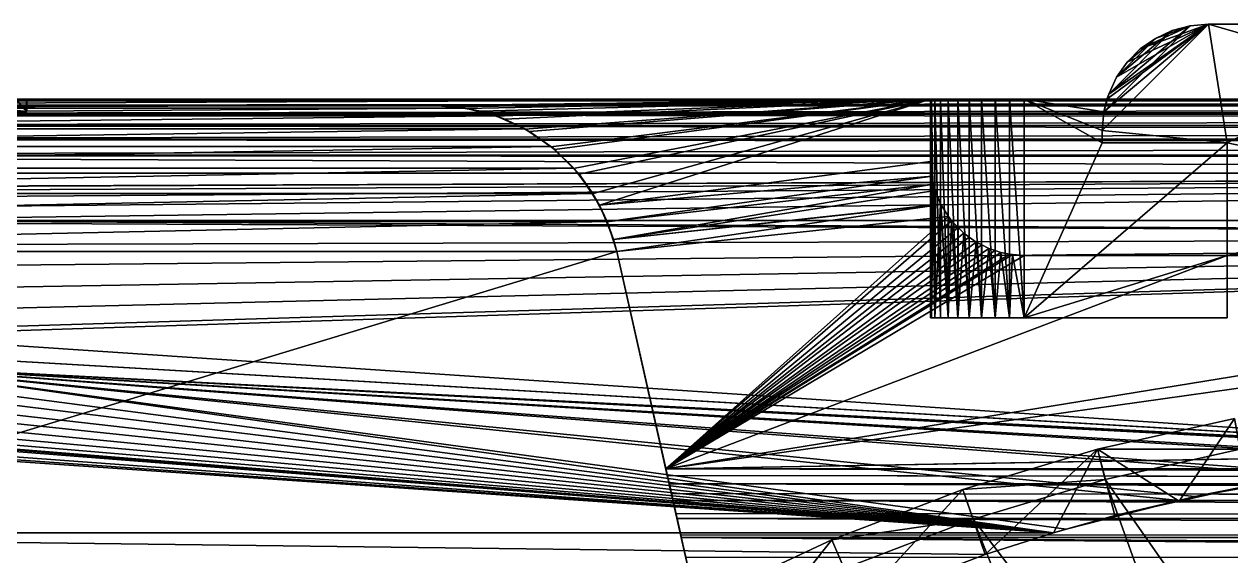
# Model space of a CAD drawing. Header units: metres. Extents: x 0 to 119, y 0 to 68.
# Drawn here: x 14.82 to 34.13, y 59.69 to 68.2 of the extents above; entities that cross this region are included whole.
import ezdxf

# ---------------------------------------------------------------- set-up
doc = ezdxf.new("R2010")
doc.units = ezdxf.units.M

msp = doc.modelspace()

# ---------------------------------------------------------------- linework, layer by layer
for points in [[(32.071098, 66.5, 36), (34.071098, 66.299995, 36), (33.771099, 68.199997, 36)], [(32.071098, 66.5, 36), (33.771099, 68.199997, 36), (32.096928, 66.795197, 36)], [(32.096928, 66.795197, 36), (33.771099, 68.199997, 36), (33.475899, 68.174179, 36)], [(32.096928, 66.795197, 36), (33.475899, 68.174179, 36), (32.173622, 67.081436, 36)], [(37.921097, 67, 19), (32.14629, 67, 19), (33.771099, 68.199997, 19)], [(33.771099, 68.199997, 19), (32.14629, 67, 19), (32.173622, 67.081436, 19)], [(33.771099, 68.199997, 19), (32.173622, 67.081436, 19), (32.298855, 67.349998, 19)], [(32.173622, 67.081436, 36), (33.475899, 68.174179, 36), (33.189667, 68.097481, 36)], [(32.298855, 67.349998, 19), (32.468822, 67.592743, 19), (33.771099, 68.199997, 19)], [(33.771099, 68.199997, 19), (32.468822, 67.592743, 19), (32.67836, 67.802269, 19)], [(33.771099, 68.199997, 19), (32.67836, 67.802269, 19), (33.475899, 68.174179, 19)], [(33.475899, 68.174179, 19), (32.67836, 67.802269, 19), (32.921097, 67.972244, 19)], [(33.475899, 68.174179, 19), (32.921097, 67.972244, 19), (33.189667, 68.097481, 19)], [(33.475899, 68.174179, 36), (33.475899, 68.174179, 19), (33.189667, 68.097481, 19)], [(33.475899, 68.174179, 36), (33.189667, 68.097481, 19), (33.189667, 68.097481, 36)], [(33.771099, 68.199997, 36), (33.771099, 68.199997, 19), (33.475899, 68.174179, 19)], [(33.771099, 68.199997, 36), (33.475899, 68.174179, 19), (33.475899, 68.174179, 36)], [(34.071098, 66.299995, 36), (37.921097, 68.199997, 36), (33.771099, 68.199997, 36)], [(33.771099, 68.199997, 19), (37.921097, 68.199997, 19), (37.921097, 67, 19)], [(33.771099, 68.199997, 36), (37.921097, 68.199997, 36), (33.771099, 68.199997, 19)], [(33.771099, 68.199997, 19), (37.921097, 68.199997, 36), (37.921097, 68.199997, 19)], [(34.071098, 66.299995, 36), (37.921097, 65.5, 36), (37.921097, 68.199997, 36)], [(32.173622, 67.081436, 36), (33.189667, 68.097481, 36), (32.298855, 67.349998, 36)], [(32.298855, 67.349998, 36), (33.189667, 68.097481, 36), (32.921097, 67.972244, 36)], [(32.298855, 67.349998, 36), (32.921097, 67.972244, 36), (32.468822, 67.592743, 36)], [(32.468822, 67.592743, 36), (32.921097, 67.972244, 36), (32.67836, 67.802269, 36)], [(32.921097, 67.972244, 36), (32.921097, 67.972244, 19), (32.67836, 67.802269, 19)], [(32.921097, 67.972244, 36), (32.67836, 67.802269, 19), (32.67836, 67.802269, 36)], [(33.189667, 68.097481, 36), (33.189667, 68.097481, 19), (32.921097, 67.972244, 19)], [(33.189667, 68.097481, 36), (32.921097, 67.972244, 19), (32.921097, 67.972244, 36)], [(32.67836, 67.802269, 36), (32.67836, 67.802269, 19), (32.468822, 67.592743, 19)], [(32.67836, 67.802269, 36), (32.468822, 67.592743, 19), (32.468822, 67.592743, 36)], [(32.468822, 67.592743, 36), (32.468822, 67.592743, 19), (32.298855, 67.349998, 19)], [(32.468822, 67.592743, 36), (32.298855, 67.349998, 19), (32.298855, 67.349998, 36)], [(32.298855, 67.349998, 36), (32.298855, 67.349998, 19), (32.173622, 67.081436, 19)], [(32.298855, 67.349998, 36), (32.173622, 67.081436, 19), (32.173622, 67.081436, 36)], [(83.421097, 66.979347, 17.51034), (2.121098, 66.972885, 17.469748), (9.029355, 67, 17.797012)], [(21.378, 66.900002, 33.599998), (29.321098, 67, 33.5), (4.864197, 66.900002, 33.599998)], [(9.029355, 67, 33.5), (4.864197, 66.900002, 33.599998), (29.321098, 67, 33.5)], [(30.140114, 67, 19.16349), (30.357573, 67, 19.073416), (9.029355, 67, 17.797012)], [(11.623857, 67, 28.333239), (30.140114, 67, 19.16349), (9.029355, 67, 17.797012)], [(30.357573, 67, 19.073416), (30.586447, 67, 19.018467), (9.029355, 67, 17.797012)], [(9.029355, 67, 17.797012), (30.586447, 67, 19.018467), (30.821098, 67, 19)], [(9.029355, 67, 17.797012), (30.821098, 67, 19), (83.421097, 67, 17.797012)], [(13.997875, 67, 30.410288), (9.029355, 67, 33.5), (29.321098, 67, 33.5)], [(83.421097, 66.979347, 17.51034), (9.029355, 67, 17.797012), (83.421097, 67, 17.797012)], [(12.939196, 67, 28.333239), (30.140114, 67, 19.16349), (11.623857, 67, 28.333239)], [(12.939196, 67, 28.333239), (14.867073, 67, 28.333239), (30.140114, 67, 19.16349)], [(12.939196, 66.799995, 28.333239), (14.867073, 66.799995, 28.333239), (12.939196, 67, 28.333239)], [(12.939196, 67, 28.333239), (14.867073, 66.799995, 28.333239), (14.867073, 67, 28.333239)], [(13.997875, 67, 30.410288), (29.321098, 67, 33.5), (14.045848, 67, 30.069244)], [(14.045848, 67, 30.069244), (29.321098, 67, 33.5), (29.321098, 67, 28.881525)], [(14.045848, 67, 30.069244), (29.321098, 67, 28.881525), (14.12431, 67, 29.776907)], [(14.12431, 67, 29.776907), (29.321098, 67, 28.881525), (14.68976, 67, 28.881525)], [(14.633335, 66.799995, 28.932186), (14.68976, 67, 28.881525), (14.86367, 66.799995, 28.725389)], [(14.68976, 67, 28.881525), (29.321098, 67, 28.881525), (14.86367, 67, 28.725389)], [(14.86367, 66.799995, 28.725389), (14.68976, 67, 28.881525), (14.86367, 67, 28.725389)], [(14.86367, 67, 28.725389), (29.321098, 67, 28.881525), (14.867073, 67, 28.722708)], [(14.867073, 67, 28.722708), (14.867073, 66.799995, 28.722708), (14.86367, 66.799995, 28.725389)], [(14.86367, 66.799995, 28.725389), (14.86367, 67, 28.725389), (14.867073, 67, 28.722708)], [(29.339567, 67, 20.265348), (29.394514, 67, 20.036474), (14.867073, 67, 28.333239)], [(14.867073, 67, 28.333239), (29.394514, 67, 20.036474), (29.484589, 67, 19.819014)], [(14.867073, 67, 28.333239), (29.484589, 67, 19.819014), (29.607573, 67, 19.61832)], [(14.867073, 67, 28.722708), (29.321098, 67, 28.881525), (14.867073, 67, 28.333239)], [(14.867073, 67, 28.333239), (29.321098, 67, 28.881525), (29.321098, 67, 20.499998)], [(14.867073, 67, 28.333239), (29.321098, 67, 20.499998), (29.339567, 67, 20.265348)], [(29.607573, 67, 19.61832), (29.760439, 67, 19.439339), (14.867073, 67, 28.333239)], [(14.867073, 67, 28.333239), (29.760439, 67, 19.439339), (29.939421, 67, 19.286474)], [(14.867073, 67, 28.333239), (29.939421, 67, 19.286474), (30.140114, 67, 19.16349)], [(14.867073, 66.799995, 28.333239), (14.867073, 66.799995, 28.722708), (14.867073, 67, 28.333239)], [(14.867073, 67, 28.333239), (14.867073, 66.799995, 28.722708), (14.867073, 67, 28.722708)], [(21.378, 66.900002, 33.599998), (21.74917, 66.876945, 33.623051), (29.321098, 67, 33.5)], [(21.74917, 66.876945, 33.623051), (21.880419, 66.851982, 33.648014), (29.321098, 67, 33.5)], [(29.321098, 67, 33.5), (21.880419, 66.851982, 33.648014), (22.125731, 66.805328, 33.694675)], [(29.321098, 67, 33.5), (22.125731, 66.805328, 33.694675), (22.368607, 66.724907, 33.775093)], [(22.368607, 66.724907, 33.775093), (22.511892, 66.67746, 33.82254), (29.321098, 67, 33.5)], [(29.321098, 67, 33.5), (22.511892, 66.67746, 33.82254), (22.829306, 66.519585, 33.980415)], [(29.321098, 67, 33.5), (22.829306, 66.519585, 33.980415), (22.908819, 66.480034, 34.019962)], [(22.908819, 66.480034, 34.019962), (23.248316, 66.238754, 34.261242), (29.321098, 67, 33.5)], [(29.321098, 67, 33.5), (23.248316, 66.238754, 34.261242), (23.311199, 66.194061, 34.305935)], [(29.321098, 67, 33.5), (23.311199, 66.194061, 34.305935), (23.611504, 65.889069, 34.610935)], [(23.611504, 65.889069, 34.610935), (23.701788, 65.797363, 34.702633), (29.321098, 67, 33.5)], [(29.321098, 67, 33.5), (23.701788, 65.797363, 34.702633), (23.909782, 65.483734, 35.016266)], [(29.321098, 67, 33.5), (23.909782, 65.483734, 35.016266), (24.029989, 65.302483, 35.197517)], [(24.029989, 65.302483, 35.197517), (29.321098, 66, 34.5), (29.321098, 67, 33.5)], [(29.321098, 67, 33.5), (29.321098, 66, 34.5), (29.321098, 67, 28.881525)], [(29.321098, 67, 28.881525), (29.321098, 66, 34.5), (29.321098, 63.500004, 34.5)], [(29.321098, 67, 28.881525), (29.321098, 63.500004, 34.5), (29.321098, 67, 20.499998)], [(29.321098, 67, 20.499998), (29.321098, 63.500004, 34.5), (29.321098, 63.500004, 20.499998)], [(29.339567, 63.500004, 20.265348), (29.339567, 67, 20.265348), (29.321098, 67, 20.499998)], [(29.339567, 63.500004, 20.265348), (29.321098, 67, 20.499998), (29.321098, 63.500004, 20.499998)], [(29.394514, 63.500004, 20.036474), (29.394514, 67, 20.036474), (29.339567, 67, 20.265348)], [(29.394514, 63.500004, 20.036474), (29.339567, 67, 20.265348), (29.339567, 63.500004, 20.265348)], [(29.484589, 63.500004, 19.819014), (29.484589, 67, 19.819014), (29.394514, 67, 20.036474)], [(29.484589, 63.500004, 19.819014), (29.394514, 67, 20.036474), (29.394514, 63.500004, 20.036474)], [(29.607573, 63.500004, 19.61832), (29.607573, 67, 19.61832), (29.484589, 67, 19.819014)], [(29.607573, 63.500004, 19.61832), (29.484589, 67, 19.819014), (29.484589, 63.500004, 19.819014)], [(29.760439, 63.500004, 19.439339), (29.760439, 67, 19.439339), (29.607573, 67, 19.61832)], [(29.760439, 63.500004, 19.439339), (29.607573, 67, 19.61832), (29.607573, 63.500004, 19.61832)], [(29.939421, 63.500004, 19.286474), (29.939421, 67, 19.286474), (29.760439, 67, 19.439339)], [(29.939421, 63.500004, 19.286474), (29.760439, 67, 19.439339), (29.760439, 63.500004, 19.439339)], [(30.140114, 63.500004, 19.16349), (30.140114, 67, 19.16349), (29.939421, 67, 19.286474)], [(30.140114, 63.500004, 19.16349), (29.939421, 67, 19.286474), (29.939421, 63.500004, 19.286474)], [(30.357573, 63.500004, 19.073416), (30.357573, 67, 19.073416), (30.140114, 67, 19.16349)], [(30.357573, 63.500004, 19.073416), (30.140114, 67, 19.16349), (30.140114, 63.500004, 19.16349)], [(30.586447, 63.500004, 19.018467), (30.586447, 67, 19.018467), (30.357573, 67, 19.073416)], [(30.586447, 63.500004, 19.018467), (30.357573, 67, 19.073416), (30.357573, 63.500004, 19.073416)], [(30.821098, 63.500004, 19), (30.821098, 67, 19), (30.586447, 67, 19.018467)], [(30.821098, 63.500004, 19), (30.586447, 67, 19.018467), (30.586447, 63.500004, 19.018467)], [(32.096928, 66.795197, 19), (32.14629, 67, 19), (30.821098, 67, 19)], [(30.821098, 63.500004, 19), (32.071098, 66.299995, 19), (30.821098, 67, 19)], [(30.821098, 67, 19), (32.071098, 66.299995, 19), (32.071098, 66.5, 19)], [(30.821098, 67, 19), (32.071098, 66.5, 19), (32.096928, 66.795197, 19)], [(83.421097, 67, 17.797012), (30.821098, 67, 19), (32.14629, 67, 19)], [(32.173622, 67.081436, 36), (32.14629, 67, 19), (32.096928, 66.795197, 36)], [(32.096928, 66.795197, 36), (32.14629, 67, 19), (32.096928, 66.795197, 19)], [(32.173622, 67.081436, 36), (32.173622, 67.081436, 19), (32.14629, 67, 19)], [(83.421097, 67, 17.797012), (32.14629, 67, 19), (37.921097, 67, 19)], [(83.421097, 66.970566, 17.470276), (2.121098, 66.972885, 17.469748), (83.421097, 66.979347, 17.51034)], [(83.421097, 66.970566, 17.470276), (2.121098, 66.972717, 17.467789), (2.121098, 66.972885, 17.469748)], [(2.121098, 66.892578, 17.151358), (2.121098, 66.972717, 17.467789), (83.421097, 66.970566, 17.470276)], [(83.421097, 66.917824, 17.229591), (2.121098, 66.892578, 17.151358), (83.421097, 66.970566, 17.470276)], [(83.421097, 66.888939, 17.152763), (2.121098, 66.892578, 17.151358), (83.421097, 66.917824, 17.229591)], [(83.421097, 66.888939, 17.152763), (2.121098, 66.891609, 17.147547), (2.121098, 66.892578, 17.151358)], [(2.121098, 66.761261, 16.850426), (2.121098, 66.891609, 17.147547), (83.421097, 66.888939, 17.152763)], [(83.421097, 66.816689, 16.960558), (2.121098, 66.761261, 16.850426), (83.421097, 66.888939, 17.152763)], [(83.421097, 66.757271, 16.852674), (2.121098, 66.761261, 16.850426), (83.421097, 66.816689, 16.960558)], [(3.871564, 66.731018, 44), (22.370634, 66.731018, 44), (21.881458, 66.857452, 44)], [(3.871564, 66.731018, 44), (21.881458, 66.857452, 44), (4.360739, 66.857452, 44)], [(4.360739, 66.857452, 44), (21.881458, 66.857452, 44), (21.378, 66.900002, 44)], [(4.360739, 66.857452, 44), (21.378, 66.900002, 44), (4.864197, 66.900002, 44)], [(21.378, 66.900002, 33.599998), (4.864197, 66.900002, 33.599998), (21.378, 66.900002, 44)], [(21.378, 66.900002, 44), (4.864197, 66.900002, 33.599998), (4.864197, 66.900002, 44)], [(12.939196, 66.799995, 28.333239), (12.939196, 66.799995, 28.820719), (14.867073, 66.799995, 28.333239)], [(14.867073, 66.799995, 28.333239), (12.939196, 66.799995, 28.820719), (14.113285, 66.799995, 28.820719)], [(14.113285, 66.799995, 28.820719), (14.633335, 66.799995, 28.932186), (14.867073, 66.799995, 28.333239)], [(14.867073, 66.799995, 28.333239), (14.633335, 66.799995, 28.932186), (14.86367, 66.799995, 28.725389)], [(14.867073, 66.799995, 28.333239), (14.86367, 66.799995, 28.725389), (14.867073, 66.799995, 28.722708)], [(21.378, 66.900002, 33.599998), (21.378, 66.900002, 44), (21.74917, 66.876945, 33.623051)], [(21.74917, 66.876945, 33.623051), (21.378, 66.900002, 44), (21.881458, 66.857452, 44)], [(21.74917, 66.876945, 33.623051), (21.881458, 66.857452, 44), (21.880419, 66.851982, 33.648014)], [(21.880419, 66.851982, 33.648014), (21.881458, 66.857452, 44), (22.125731, 66.805328, 33.694675)], [(22.125731, 66.805328, 33.694675), (21.881458, 66.857452, 44), (22.370634, 66.731018, 44)], [(22.125731, 66.805328, 33.694675), (22.370634, 66.731018, 44), (22.368607, 66.724907, 33.775093)], [(83.421097, 66.757271, 16.852674), (2.121098, 66.758896, 16.845026), (2.121098, 66.761261, 16.850426)], [(83.421097, 66.678032, 16.708799), (2.121098, 66.582497, 16.575058), (2.121098, 66.758896, 16.845026)], [(83.421097, 66.678032, 16.708799), (2.121098, 66.758896, 16.845026), (83.421097, 66.757271, 16.852674)], [(83.421097, 66.578995, 16.577765), (2.121098, 66.582497, 16.575058), (83.421097, 66.678032, 16.708799)], [(3.410541, 66.524292, 44), (22.831656, 66.524292, 44), (22.370634, 66.731018, 44)], [(3.410541, 66.524292, 44), (22.370634, 66.731018, 44), (3.871564, 66.731018, 44)], [(22.368607, 66.724907, 33.775093), (22.370634, 66.731018, 44), (22.511892, 66.67746, 33.82254)], [(22.511892, 66.67746, 33.82254), (22.370634, 66.731018, 44), (22.831656, 66.524292, 44)], [(22.511892, 66.67746, 33.82254), (22.831656, 66.524292, 44), (22.829306, 66.519585, 33.980415)], [(32.071098, 66.5, 19), (32.071098, 66.5, 36), (32.096928, 66.795197, 36)], [(32.096928, 66.795197, 36), (32.096928, 66.795197, 19), (32.071098, 66.5, 19)], [(83.421097, 66.578995, 16.577765), (2.121098, 66.578194, 16.568474), (2.121098, 66.582497, 16.575058)], [(83.421097, 66.504723, 16.479513), (2.121098, 66.578194, 16.568474), (83.421097, 66.578995, 16.577765)], [(83.421097, 66.504723, 16.479513), (2.121098, 66.361092, 16.332676), (2.121098, 66.578194, 16.568474)], [(83.421097, 66.358711, 16.33514), (2.121098, 66.361092, 16.332676), (83.421097, 66.504723, 16.479513)], [(2.990749, 66.243118, 44), (23.251446, 66.243118, 44), (22.831656, 66.524292, 44)], [(2.990749, 66.243118, 44), (22.831656, 66.524292, 44), (3.410541, 66.524292, 44)], [(22.829306, 66.519585, 33.980415), (22.831656, 66.524292, 44), (22.908819, 66.480034, 34.019962)], [(22.908819, 66.480034, 34.019962), (22.831656, 66.524292, 44), (23.251446, 66.243118, 44)], [(22.908819, 66.480034, 34.019962), (23.251446, 66.243118, 44), (23.248316, 66.238754, 34.261242)], [(32.071098, 66.299995, 36), (34.071098, 66.299995, 36), (32.071098, 66.5, 36)], [(32.071098, 66.5, 19), (32.071098, 66.299995, 19), (32.071098, 66.5, 36)], [(32.071098, 66.5, 36), (32.071098, 66.299995, 19), (32.071098, 66.299995, 36)], [(83.421097, 66.358711, 16.33514), (2.121098, 66.354431, 16.325443), (2.121098, 66.361092, 16.332676)], [(83.421097, 66.300339, 16.277435), (2.121098, 66.354431, 16.325443), (83.421097, 66.358711, 16.33514)], [(83.421097, 66.300339, 16.277435), (2.121098, 66.103027, 16.129808), (2.121098, 66.354431, 16.325443)], [(83.421097, 66.102104, 16.131102), (2.121098, 66.103027, 16.129808), (83.421097, 66.300339, 16.277435)], [(2.624098, 65.895485, 44), (23.618097, 65.895485, 44), (23.251446, 66.243118, 44)], [(2.624098, 65.895485, 44), (23.251446, 66.243118, 44), (2.990749, 66.243118, 44)], [(23.248316, 66.238754, 34.261242), (23.251446, 66.243118, 44), (23.311199, 66.194061, 34.305935)], [(23.311199, 66.194061, 34.305935), (23.251446, 66.243118, 44), (23.618097, 65.895485, 44)], [(34.071098, 63.500004, 19), (34.071098, 66.299995, 19), (30.821098, 63.500004, 19)], [(30.821098, 63.500004, 19), (34.071098, 66.299995, 19), (32.071098, 66.299995, 19)], [(32.071098, 66.299995, 36), (32.071098, 66.299995, 19), (34.071098, 66.299995, 36)], [(34.071098, 66.299995, 36), (32.071098, 66.299995, 19), (34.071098, 66.299995, 19)], [(34.071098, 64.5, 36), (37.921097, 65.5, 36), (34.071098, 66.299995, 36)], [(34.071098, 66.299995, 36), (34.071098, 66.299995, 19), (34.071098, 64.5, 36)], [(34.071098, 64.5, 36), (34.071098, 66.299995, 19), (34.071098, 63.500004, 19)], [(83.421097, 66.102104, 16.131102), (2.121098, 66.093719, 16.122562), (2.121098, 66.103027, 16.129808)], [(83.421097, 66.069107, 16.106743), (2.121098, 66.093719, 16.122562), (83.421097, 66.102104, 16.131102)], [(66.429298, 65.815788, 15.970955), (2.121098, 65.815788, 15.970955), (2.121098, 66.093719, 16.122562)], [(83.421097, 66.069107, 16.106743), (66.429298, 65.815788, 15.970955), (2.121098, 66.093719, 16.122562)], [(23.311199, 66.194061, 34.305935), (23.618097, 65.895485, 44), (23.611504, 65.889069, 34.610935)], [(2.32099, 65.491249, 44), (23.921209, 65.491249, 44), (23.618097, 65.895485, 44)], [(2.32099, 65.491249, 44), (23.618097, 65.895485, 44), (2.624098, 65.895485, 44)], [(23.611504, 65.889069, 34.610935), (23.618097, 65.895485, 44), (23.701788, 65.797363, 34.702633)], [(23.701788, 65.797363, 34.702633), (23.618097, 65.895485, 44), (23.921209, 65.491249, 44)], [(24.029989, 65.302483, 35.197517), (29.349752, 65.766663, 34.733341), (29.321098, 66, 34.5)], [(29.349752, 65.766663, 34.733341), (29.321098, 63.500004, 34.5), (29.321098, 66, 34.5)], [(66.429298, 65.815788, 15.970955), (9.465281, 65.589226, 15.869737), (2.121098, 65.815788, 15.970955)], [(66.429298, 65.815788, 15.970955), (9.596497, 65.584343, 15.867554), (9.465281, 65.589226, 15.869737)], [(10.008261, 65.525642, 15.841333), (9.596497, 65.584343, 15.867554), (66.429298, 65.815788, 15.970955)], [(10.381434, 65.413834, 15.791383), (10.008261, 65.525642, 15.841333), (66.429298, 65.815788, 15.970955)], [(66.429298, 65.815788, 15.970955), (10.735929, 65.249786, 15.718093), (10.381434, 65.413834, 15.791383)], [(66.429298, 65.815788, 15.970955), (11.040807, 65.056313, 15.631657), (10.735929, 65.249786, 15.718093)], [(66.429298, 65.056313, 15.631657), (11.040807, 65.056313, 15.631657), (66.429298, 65.815788, 15.970955)], [(23.701788, 65.797363, 34.702633), (23.921209, 65.491249, 44), (23.909782, 65.483734, 35.016266)], [(24.138563, 65.036316, 35.46368), (29.349752, 65.766663, 34.733341), (24.029989, 65.302483, 35.197517)], [(24.138563, 65.036316, 35.46368), (29.365665, 65.63707, 34.86293), (29.349752, 65.766663, 34.733341)], [(29.349752, 65.766663, 34.733341), (29.339567, 63.500004, 34.73465), (29.321098, 63.500004, 34.5)], [(29.365665, 65.63707, 34.86293), (29.339567, 63.500004, 34.73465), (29.349752, 65.766663, 34.733341)], [(2.090014, 65.041885, 44), (24.152184, 65.041885, 44), (23.921209, 65.491249, 44)], [(2.090014, 65.041885, 44), (23.921209, 65.491249, 44), (2.32099, 65.491249, 44)], [(23.909782, 65.483734, 35.016266), (23.921209, 65.491249, 44), (24.029989, 65.302483, 35.197517)], [(24.029989, 65.302483, 35.197517), (23.921209, 65.491249, 44), (24.152184, 65.041885, 44)], [(24.254282, 64.752647, 35.747353), (29.365665, 65.63707, 34.86293), (24.138563, 65.036316, 35.46368)], [(24.254282, 64.752647, 35.747353), (29.40242, 65.539383, 34.960613), (29.365665, 65.63707, 34.86293)], [(29.485241, 65.319267, 35.180725), (29.40242, 65.539383, 34.960613), (24.254282, 64.752647, 35.747353)], [(29.365665, 65.63707, 34.86293), (29.394514, 63.500004, 34.963528), (29.339567, 63.500004, 34.73465)], [(29.40242, 65.539383, 34.960613), (29.394514, 63.500004, 34.963528), (29.365665, 65.63707, 34.86293)], [(29.485241, 65.319267, 35.180725), (29.394514, 63.500004, 34.963528), (29.40242, 65.539383, 34.960613)], [(46.071098, 64.5, 36), (42.2211, 65.5, 36), (34.071098, 64.5, 36)], [(34.071098, 64.5, 36), (42.2211, 65.5, 36), (37.921097, 65.5, 36)], [(24.029989, 65.302483, 35.197517), (24.152184, 65.041885, 44), (24.138563, 65.036316, 35.46368)], [(24.254282, 64.752647, 35.747353), (29.48741, 65.313507, 35.186493), (29.485241, 65.319267, 35.180725)], [(24.30447, 64.560127, 35.939873), (29.48741, 65.313507, 35.186493), (24.254282, 64.752647, 35.747353)], [(24.30447, 64.560127, 35.939873), (29.612955, 65.121895, 35.378098), (29.48741, 65.313507, 35.186493)], [(29.485241, 65.319267, 35.180725), (29.484589, 63.500004, 35.180984), (29.394514, 63.500004, 34.963528)], [(29.607573, 63.500004, 35.38168), (29.484589, 63.500004, 35.180984), (29.485241, 65.319267, 35.180725)], [(29.485241, 65.319267, 35.180725), (29.48741, 65.313507, 35.186493), (29.607573, 63.500004, 35.38168)], [(29.607573, 63.500004, 35.38168), (29.48741, 65.313507, 35.186493), (29.612955, 65.121895, 35.378098)], [(25.088182, 61.085785, 39.414211), (29.612955, 65.121895, 35.378098), (24.30447, 64.560127, 35.939873)], [(25.088182, 61.085785, 39.414211), (29.659204, 65.051315, 35.448681), (29.612955, 65.121895, 35.378098)], [(29.607573, 63.500004, 35.38168), (29.612955, 65.121895, 35.378098), (29.659204, 65.051315, 35.448681)], [(1.937728, 64.560127, 44), (24.30447, 64.560127, 44), (24.152184, 65.041885, 44)], [(1.937728, 64.560127, 44), (24.152184, 65.041885, 44), (2.090014, 65.041885, 44)], [(11.040807, 65.056313, 15.631657), (61.574043, 64.803192, 15.518578), (11.092014, 65.023819, 15.617141)], [(66.429298, 65.056313, 15.631657), (61.574043, 64.803192, 15.518578), (11.040807, 65.056313, 15.631657)], [(11.092014, 65.023819, 15.617141), (61.574043, 64.803192, 15.518578), (11.508127, 64.669487, 15.458845)], [(24.138563, 65.036316, 35.46368), (24.152184, 65.041885, 44), (24.254282, 64.752647, 35.747353)], [(24.254282, 64.752647, 35.747353), (24.152184, 65.041885, 44), (24.30447, 64.560127, 44)], [(29.765013, 64.943848, 35.556145), (29.659204, 65.051315, 35.448681), (25.088182, 61.085785, 39.414211)], [(25.088182, 61.085785, 39.414211), (29.854498, 64.852966, 35.64703), (29.765013, 64.943848, 35.556145)], [(29.607573, 63.500004, 35.38168), (29.659204, 65.051315, 35.448681), (29.760439, 63.500004, 35.560661)], [(29.760439, 63.500004, 35.560661), (29.659204, 65.051315, 35.448681), (29.765013, 64.943848, 35.556145)], [(29.760439, 63.500004, 35.560661), (29.765013, 64.943848, 35.556145), (29.854498, 64.852966, 35.64703)], [(61.574043, 64.803192, 15.518578), (11.804089, 64.318237, 15.301926), (11.508127, 64.669487, 15.458845)], [(61.574043, 64.803192, 15.518578), (12.025978, 63.950264, 15.137533), (11.804089, 64.318237, 15.301926)], [(12.180837, 63.595631, 14.979101), (12.025978, 63.950264, 15.137533), (61.574043, 64.803192, 15.518578)], [(12.264416, 63.293896, 14.844301), (12.180837, 63.595631, 14.979101), (61.574043, 64.803192, 15.518578)], [(12.264416, 63.293896, 14.844301), (61.574043, 64.803192, 15.518578), (12.276782, 63.216114, 14.80955)], [(12.276782, 63.216114, 14.80955), (61.574043, 64.803192, 15.518578), (41.998653, 61.216206, 13.916095)], [(24.254282, 64.752647, 35.747353), (24.30447, 64.560127, 44), (24.30447, 64.560127, 35.939873)], [(25.088182, 61.085785, 39.414211), (29.942322, 64.79055, 35.70945), (29.854498, 64.852966, 35.64703)], [(30.055687, 64.709984, 35.79002), (29.942322, 64.79055, 35.70945), (25.088182, 61.085785, 39.414211)], [(25.088182, 61.085785, 39.414211), (30.141909, 64.667099, 35.832905), (30.055687, 64.709984, 35.79002)], [(29.760439, 63.500004, 35.560661), (29.854498, 64.852966, 35.64703), (29.939421, 63.500004, 35.713524)], [(29.939421, 63.500004, 35.713524), (29.854498, 64.852966, 35.64703), (29.942322, 64.79055, 35.70945)], [(29.939421, 63.500004, 35.713524), (29.942322, 64.79055, 35.70945), (30.055687, 64.709984, 35.79002)], [(29.939421, 63.500004, 35.713524), (30.055687, 64.709984, 35.79002), (30.140114, 63.500004, 35.83651)], [(30.140114, 63.500004, 35.83651), (30.055687, 64.709984, 35.79002), (30.141909, 64.667099, 35.832905)], [(0.294629, 57.27597, 44), (25.947569, 57.27597, 44), (24.30447, 64.560127, 44)], [(0.294629, 57.27597, 44), (24.30447, 64.560127, 44), (1.937728, 64.560127, 44)], [(25.268126, 60.288063, 39.896511), (25.249481, 60.37072, 39.873817), (24.30447, 64.560127, 44)], [(25.249481, 60.37072, 39.873817), (25.203075, 60.576447, 39.775513), (24.30447, 64.560127, 44)], [(24.30447, 64.560127, 44), (25.203075, 60.576447, 39.775513), (25.177406, 60.690239, 39.721138)], [(24.30447, 64.560127, 44), (25.177406, 60.690239, 39.721138), (25.143026, 60.842651, 39.611774)], [(25.143026, 60.842651, 39.611774), (25.112989, 60.975807, 39.516232), (24.30447, 64.560127, 44)], [(24.30447, 64.560127, 44), (25.112989, 60.975807, 39.516232), (25.088182, 61.085785, 39.414211)], [(24.30447, 64.560127, 44), (25.088182, 61.085785, 39.414211), (24.30447, 64.560127, 35.939873)], [(25.947569, 57.27597, 44), (25.336685, 59.984131, 39.971977), (24.30447, 64.560127, 44)], [(24.30447, 64.560127, 44), (25.336685, 59.984131, 39.971977), (25.326941, 60.027325, 39.968105)], [(24.30447, 64.560127, 44), (25.326941, 60.027325, 39.968105), (25.268126, 60.288063, 39.896511)], [(25.088182, 61.085785, 39.414211), (30.254152, 64.611275, 35.888733), (30.141909, 64.667099, 35.832905)], [(30.35865, 64.576668, 35.923332), (30.254152, 64.611275, 35.888733), (25.088182, 61.085785, 39.414211)], [(25.088182, 61.085785, 39.414211), (30.447233, 64.54734, 35.95266), (30.35865, 64.576668, 35.923332)], [(25.088182, 61.085785, 39.414211), (30.586884, 64.520775, 35.979225), (30.447233, 64.54734, 35.95266)], [(30.635513, 64.51152, 35.988472), (30.586884, 64.520775, 35.979225), (25.088182, 61.085785, 39.414211)], [(25.088182, 61.085785, 39.414211), (30.821098, 64.5, 36), (30.635513, 64.51152, 35.988472)], [(25.088182, 61.085785, 39.414211), (49.321098, 64.5, 36), (46.071098, 64.5, 36)], [(46.071098, 64.5, 36), (34.071098, 64.5, 36), (25.088182, 61.085785, 39.414211)], [(25.088182, 61.085785, 39.414211), (34.071098, 64.5, 36), (30.821098, 64.5, 36)], [(25.088182, 61.085785, 39.414211), (90.334648, 62.218117, 38.281879), (49.321098, 64.5, 36)], [(30.140114, 63.500004, 35.83651), (30.141909, 64.667099, 35.832905), (30.254152, 64.611275, 35.888733)], [(30.140114, 63.500004, 35.83651), (30.254152, 64.611275, 35.888733), (30.357573, 63.500004, 35.926582)], [(30.357573, 63.500004, 35.926582), (30.254152, 64.611275, 35.888733), (30.35865, 64.576668, 35.923332)], [(30.357573, 63.500004, 35.926582), (30.35865, 64.576668, 35.923332), (30.447233, 64.54734, 35.95266)], [(30.357573, 63.500004, 35.926582), (30.447233, 64.54734, 35.95266), (30.586447, 63.500004, 35.981533)], [(30.586447, 63.500004, 35.981533), (30.447233, 64.54734, 35.95266), (30.586884, 64.520775, 35.979225)], [(30.586447, 63.500004, 35.981533), (30.586884, 64.520775, 35.979225), (30.635513, 64.51152, 35.988472)], [(30.635513, 64.51152, 35.988472), (30.821098, 63.500004, 36), (30.586447, 63.500004, 35.981533)], [(30.821098, 64.5, 36), (30.821098, 63.500004, 36), (30.635513, 64.51152, 35.988472)], [(34.071098, 63.500004, 36), (30.821098, 63.500004, 36), (34.071098, 64.5, 36)], [(34.071098, 64.5, 36), (30.821098, 63.500004, 36), (30.821098, 64.5, 36)], [(34.071098, 64.5, 36), (34.071098, 63.500004, 19), (34.071098, 63.500004, 36)], [(34.071098, 63.500004, 36), (29.321098, 63.500004, 34.5), (30.821098, 63.500004, 36)], [(30.821098, 63.500004, 36), (29.321098, 63.500004, 34.5), (29.339567, 63.500004, 34.73465)], [(34.071098, 63.500004, 36), (34.071098, 63.500004, 19), (29.321098, 63.500004, 34.5)], [(29.321098, 63.500004, 34.5), (34.071098, 63.500004, 19), (30.821098, 63.500004, 19)], [(29.321098, 63.500004, 34.5), (30.821098, 63.500004, 19), (29.321098, 63.500004, 20.499998)], [(29.321098, 63.500004, 20.499998), (30.821098, 63.500004, 19), (30.586447, 63.500004, 19.018467)], [(29.321098, 63.500004, 20.499998), (30.586447, 63.500004, 19.018467), (29.339567, 63.500004, 20.265348)], [(30.821098, 63.500004, 36), (29.339567, 63.500004, 34.73465), (30.586447, 63.500004, 35.981533)], [(30.586447, 63.500004, 35.981533), (29.339567, 63.500004, 34.73465), (29.394514, 63.500004, 34.963528)], [(29.339567, 63.500004, 20.265348), (30.586447, 63.500004, 19.018467), (30.357573, 63.500004, 19.073416)], [(29.339567, 63.500004, 20.265348), (30.357573, 63.500004, 19.073416), (29.394514, 63.500004, 20.036474)], [(30.586447, 63.500004, 35.981533), (29.394514, 63.500004, 34.963528), (30.357573, 63.500004, 35.926582)], [(30.357573, 63.500004, 35.926582), (29.394514, 63.500004, 34.963528), (29.484589, 63.500004, 35.180984)], [(29.394514, 63.500004, 20.036474), (30.357573, 63.500004, 19.073416), (30.140114, 63.500004, 19.16349)], [(29.394514, 63.500004, 20.036474), (30.140114, 63.500004, 19.16349), (29.484589, 63.500004, 19.819014)], [(30.357573, 63.500004, 35.926582), (29.484589, 63.500004, 35.180984), (30.140114, 63.500004, 35.83651)], [(30.140114, 63.500004, 35.83651), (29.484589, 63.500004, 35.180984), (29.607573, 63.500004, 35.38168)], [(29.484589, 63.500004, 19.819014), (30.140114, 63.500004, 19.16349), (29.939421, 63.500004, 19.286474)], [(29.484589, 63.500004, 19.819014), (29.939421, 63.500004, 19.286474), (29.607573, 63.500004, 19.61832)], [(30.140114, 63.500004, 35.83651), (29.607573, 63.500004, 35.38168), (29.939421, 63.500004, 35.713524)], [(29.939421, 63.500004, 35.713524), (29.607573, 63.500004, 35.38168), (29.760439, 63.500004, 35.560661)], [(29.607573, 63.500004, 19.61832), (29.939421, 63.500004, 19.286474), (29.760439, 63.500004, 19.439339)], [(12.276782, 63.216114, 14.80955), (41.998653, 61.216206, 13.916095), (12.291273, 62.944427, 14.688175)], [(12.291273, 62.944427, 14.688175), (41.945335, 61.218307, 13.917033), (12.26737, 62.744759, 14.598976)], [(12.291273, 62.944427, 14.688175), (41.998653, 61.216206, 13.916095), (41.945335, 61.218307, 13.917033)], [(31.289429, 60.060982, 13.4), (12.214313, 62.567749, 14.519897), (12.26737, 62.744759, 14.598976)], [(39.771214, 61.296406, 13.951925), (37.754204, 61.231323, 13.922849), (12.26737, 62.744759, 14.598976)], [(12.26737, 62.744759, 14.598976), (37.754204, 61.231323, 13.922849), (37.597332, 61.214966, 13.915542)], [(37.597332, 61.214966, 13.915542), (35.642056, 61.011086, 13.824459), (12.26737, 62.744759, 14.598976)], [(12.26737, 62.744759, 14.598976), (35.642056, 61.011086, 13.824459), (35.435375, 60.97443, 13.808083)], [(12.26737, 62.744759, 14.598976), (35.435375, 60.97443, 13.808083), (33.551083, 60.64024, 13.658782)], [(33.551083, 60.64024, 13.658782), (33.296959, 60.576115, 13.630135), (12.26737, 62.744759, 14.598976)], [(12.26737, 62.744759, 14.598976), (33.296959, 60.576115, 13.630135), (31.492022, 60.120674, 13.426668)], [(12.26737, 62.744759, 14.598976), (31.492022, 60.120674, 13.426668), (31.289429, 60.060982, 13.4)], [(12.26737, 62.744759, 14.598976), (41.945335, 61.218307, 13.917033), (39.876701, 61.299812, 13.953446)], [(12.26737, 62.744759, 14.598976), (39.876701, 61.299812, 13.953446), (39.771214, 61.296406, 13.951925)], [(31.289429, 60.060982, 13.4), (12.138288, 62.411026, 14.44988), (12.214313, 62.567749, 14.519897)], [(12.025165, 62.248634, 14.377333), (12.138288, 62.411026, 14.44988), (31.289429, 60.060982, 13.4)], [(31.289429, 60.060982, 13.4), (11.88098, 62.100815, 14.311294), (12.025165, 62.248634, 14.377333)], [(25.088182, 61.085785, 39.414211), (90.871201, 62.214554, 38.285446), (90.334648, 62.218117, 38.281879)], [(117.121101, 61.085785, 39.414211), (90.871201, 62.214554, 38.285446), (25.088182, 61.085785, 39.414211)], [(31.289429, 60.060982, 13.4), (11.700949, 61.966518, 14.251297), (11.88098, 62.100815, 14.311294)], [(31.289429, 60.060982, 13.4), (7.42339, 61.741482, 14.150761), (7.590767, 61.791946, 14.173306)], [(7.590767, 61.791946, 14.173306), (10.37389, 61.696503, 14.130667), (31.289429, 60.060982, 13.4)], [(11.215757, 61.757439, 14.15789), (11.473505, 61.846592, 14.197721), (31.289429, 60.060982, 13.4)], [(11.473505, 61.846592, 14.197721), (11.700949, 61.966518, 14.251297), (31.289429, 60.060982, 13.4)], [(31.993397, 61.400124, 6.7), (31.993397, 61.400124, 12.299999), (34.185768, 61.888493, 12.299999)], [(31.993397, 61.400124, 6.7), (34.185768, 61.888493, 12.299999), (34.185768, 61.888493, 6.7)], [(33.29924, 60.564804, 13.4), (34.185768, 61.888493, 12.299999), (31.993397, 61.400124, 12.299999)], [(34.185768, 61.888493, 6.7), (34.276581, 61.396812, 6.199999), (31.993397, 61.400124, 6.7)], [(34.385567, 60.806793, 13.4), (34.185768, 61.888493, 12.299999), (33.29924, 60.564804, 13.4)], [(2.121098, 60.060982, 13.4), (7.235441, 61.714283, 14.138611), (31.289429, 60.060982, 13.4)], [(31.289429, 60.060982, 13.4), (7.235441, 61.714283, 14.138611), (7.42339, 61.741482, 14.150761)], [(31.289429, 60.060982, 13.4), (10.37389, 61.696503, 14.130667), (10.815718, 61.6926, 14.128923)], [(31.289429, 60.060982, 13.4), (10.815718, 61.6926, 14.128923), (10.920405, 61.701973, 14.133111)], [(11.215757, 61.757439, 14.15789), (31.289429, 60.060982, 13.4), (10.920405, 61.701973, 14.133111)], [(29.842525, 60.753021, 6.7), (29.842525, 60.753021, 12.299999), (31.993397, 61.400124, 12.299999)], [(29.842525, 60.753021, 6.7), (31.993397, 61.400124, 12.299999), (31.993397, 61.400124, 6.7)], [(29.842525, 60.753021, 12.299999), (30.197695, 59.711941, 13.4), (31.993397, 61.400124, 12.299999)], [(31.993397, 61.400124, 6.7), (32.119862, 60.916382, 6.199999), (29.842525, 60.753021, 6.7)], [(31.993397, 61.400124, 12.299999), (30.197695, 59.711941, 13.4), (31.289429, 60.060982, 13.4)], [(31.993397, 61.400124, 12.299999), (31.289429, 60.060982, 13.4), (32.271622, 60.335892, 13.4)], [(33.29924, 60.564804, 13.4), (31.993397, 61.400124, 12.299999), (32.271622, 60.335892, 13.4)], [(31.993397, 61.400124, 6.7), (34.276581, 61.396812, 6.199999), (32.119862, 60.916382, 6.199999)], [(36.338146, 54.8979, 6.199999), (32.119862, 60.916382, 6.199999), (34.276581, 61.396812, 6.199999)], [(25.112989, 60.975807, 39.516232), (117.121101, 60.853237, 39.61359), (25.088182, 61.085785, 39.414211)], [(25.088182, 61.085785, 39.414211), (117.121101, 60.853237, 39.61359), (117.121101, 61.085785, 39.414211)], [(25.143026, 60.842651, 39.611774), (117.121101, 60.84684, 39.617538), (25.112989, 60.975807, 39.516232)], [(25.112989, 60.975807, 39.516232), (117.121101, 60.84684, 39.617538), (117.121101, 60.853237, 39.61359)], [(25.143026, 60.842651, 39.611774), (117.121101, 60.584591, 39.779438), (117.121101, 60.84684, 39.617538)], [(25.177406, 60.690239, 39.721138), (117.121101, 60.584591, 39.779438), (25.143026, 60.842651, 39.611774)], [(29.842525, 60.753021, 6.7), (32.119862, 60.916382, 6.199999), (30.003965, 60.2798, 6.199999)], [(34.40485, 54.529106, 6.199999), (30.003965, 60.2798, 6.199999), (32.119862, 60.916382, 6.199999)], [(34.40485, 54.529106, 6.199999), (32.119862, 60.916382, 6.199999), (36.338146, 54.8979, 6.199999)], [(35.435375, 60.97443, 13.808083), (34.385567, 60.806793, 13.4), (33.551083, 60.64024, 13.658782)], [(25.203075, 60.576447, 39.775513), (117.121101, 60.579384, 39.781609), (25.177406, 60.690239, 39.721138)], [(25.177406, 60.690239, 39.721138), (117.121101, 60.579384, 39.781609), (117.121101, 60.584591, 39.779438)], [(27.744629, 59.950645, 6.7), (27.744629, 59.950645, 12.299999), (29.842525, 60.753021, 12.299999)], [(27.744629, 59.950645, 6.7), (29.842525, 60.753021, 12.299999), (29.842525, 60.753021, 6.7)], [(27.744629, 59.950645, 12.299999), (28.174843, 58.938263, 13.4), (29.842525, 60.753021, 12.299999)], [(29.842525, 60.753021, 6.7), (30.003965, 60.2798, 6.199999), (27.744629, 59.950645, 6.7)], [(29.842525, 60.753021, 12.299999), (28.174843, 58.938263, 13.4), (30.197695, 59.711941, 13.4)], [(33.551083, 60.64024, 13.658782), (33.29924, 60.564804, 13.4), (33.296959, 60.576115, 13.630135)], [(33.551083, 60.64024, 13.658782), (34.385567, 60.806793, 13.4), (33.29924, 60.564804, 13.4)], [(25.203075, 60.576447, 39.775513), (117.121101, 60.29319, 39.900944), (117.121101, 60.579384, 39.781609)], [(25.249481, 60.37072, 39.873817), (117.121101, 60.29319, 39.900944), (25.203075, 60.576447, 39.775513)], [(33.296959, 60.576115, 13.630135), (32.271622, 60.335892, 13.4), (31.492022, 60.120674, 13.426668)], [(33.296959, 60.576115, 13.630135), (33.29924, 60.564804, 13.4), (32.271622, 60.335892, 13.4)], [(25.268126, 60.288063, 39.896511), (117.121101, 60.289539, 39.901825), (25.249481, 60.37072, 39.873817)], [(25.249481, 60.37072, 39.873817), (117.121101, 60.289539, 39.901825), (117.121101, 60.29319, 39.900944)], [(25.268126, 60.288063, 39.896511), (117.121101, 59.986305, 39.975082), (117.121101, 60.289539, 39.901825)], [(25.326941, 60.027325, 39.968105), (117.121101, 59.986305, 39.975082), (25.268126, 60.288063, 39.896511)], [(27.744629, 59.950645, 6.7), (30.003965, 60.2798, 6.199999), (27.94018, 59.490471, 6.199999)], [(32.509201, 53.999825, 6.199999), (27.94018, 59.490471, 6.199999), (30.003965, 60.2798, 6.199999)], [(32.509201, 53.999825, 6.199999), (30.003965, 60.2798, 6.199999), (34.40485, 54.529106, 6.199999)], [(31.492022, 60.120674, 13.426668), (32.271622, 60.335892, 13.4), (31.289429, 60.060982, 13.4)], [(2.121098, 60.060982, 13.4), (31.289429, 60.060982, 13.4), (30.197695, 59.711941, 13.4)], [(30.197695, 59.711941, 13.4), (28.174843, 58.938263, 13.4), (2.121098, 60.060982, 13.4)], [(2.121098, 60.060982, 13.4), (28.174843, 58.938263, 13.4), (26.213863, 58.018993, 13.4)], [(2.121098, 60.060982, 13.4), (26.213863, 58.018993, 13.4), (24.325218, 56.959038, 13.4)], [(24.325218, 56.959038, 13.4), (22.518982, 55.764042, 13.4), (2.121098, 60.060982, 13.4)], [(2.121098, 60.060982, 13.4), (22.518982, 55.764042, 13.4), (20.804792, 54.440388, 13.4)], [(2.121098, 60.060982, 13.4), (20.804792, 54.440388, 13.4), (19.191797, 52.995136, 13.4)], [(19.191797, 52.995136, 13.4), (17.688604, 51.436005, 13.4), (2.121098, 60.060982, 13.4)], [(2.121098, 60.060982, 13.4), (17.688604, 51.436005, 13.4), (16.303228, 49.771301, 13.4)], [(2.121098, 60.060982, 13.4), (16.303228, 49.771301, 13.4), (15.043063, 48.009914, 13.4)], [(15.043063, 48.009914, 13.4), (13.914833, 46.16124, 13.4), (2.121098, 60.060982, 13.4)], [(25.336685, 59.984131, 39.971977), (117.121101, 59.984432, 39.975231), (25.326941, 60.027325, 39.968105)], [(25.326941, 60.027325, 39.968105), (117.121101, 59.984432, 39.975231), (117.121101, 59.986305, 39.975082)], [(25.336685, 59.984131, 39.971977), (78.371101, 59.671574, 40), (117.121101, 59.984432, 39.975231)], [(25.947569, 57.27597, 44), (25.40719, 59.671574, 40), (25.336685, 59.984131, 39.971977)], [(25.336685, 59.984131, 39.971977), (25.40719, 59.671574, 40), (63.396095, 59.671574, 40)], [(63.396095, 59.671574, 40), (78.371101, 59.671574, 40), (25.336685, 59.984131, 39.971977)], [(25.710897, 58.997269, 6.7), (25.710897, 58.997269, 12.299999), (27.744629, 59.950645, 12.299999)], [(25.710897, 58.997269, 6.7), (27.744629, 59.950645, 12.299999), (27.744629, 59.950645, 6.7)], [(25.710897, 58.997269, 12.299999), (26.213863, 58.018993, 13.4), (27.744629, 59.950645, 12.299999)], [(27.744629, 59.950645, 6.7), (27.94018, 59.490471, 6.199999), (25.710897, 58.997269, 6.7)], [(27.744629, 59.950645, 12.299999), (26.213863, 58.018993, 13.4), (28.174843, 58.938263, 13.4)]]:
    msp.add_3dface(points)

doc.saveas('drawing.dxf')
